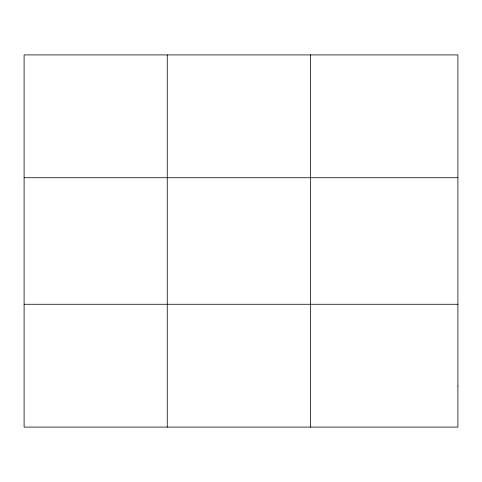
<?xml version="1.0" encoding="UTF-8"?>
<svg xmlns="http://www.w3.org/2000/svg" width="482" height="482" viewBox="0 0 482 482"><rect width="100%" height="100%" fill="white"/><g stroke="black" fill="none" stroke-linecap="round" stroke-linejoin="round"><path stroke-width="0.72" d="M310.408 427.082L310.408 54.918M24.1 177.731L457.9 177.731M24.1 304.269L457.9 304.269M167.254 54.918L167.254 427.082M457.9 386.142L457.9 427.082L24.1 427.082L24.1 54.918L457.9 54.918L457.9 386.142"/></g></svg>
